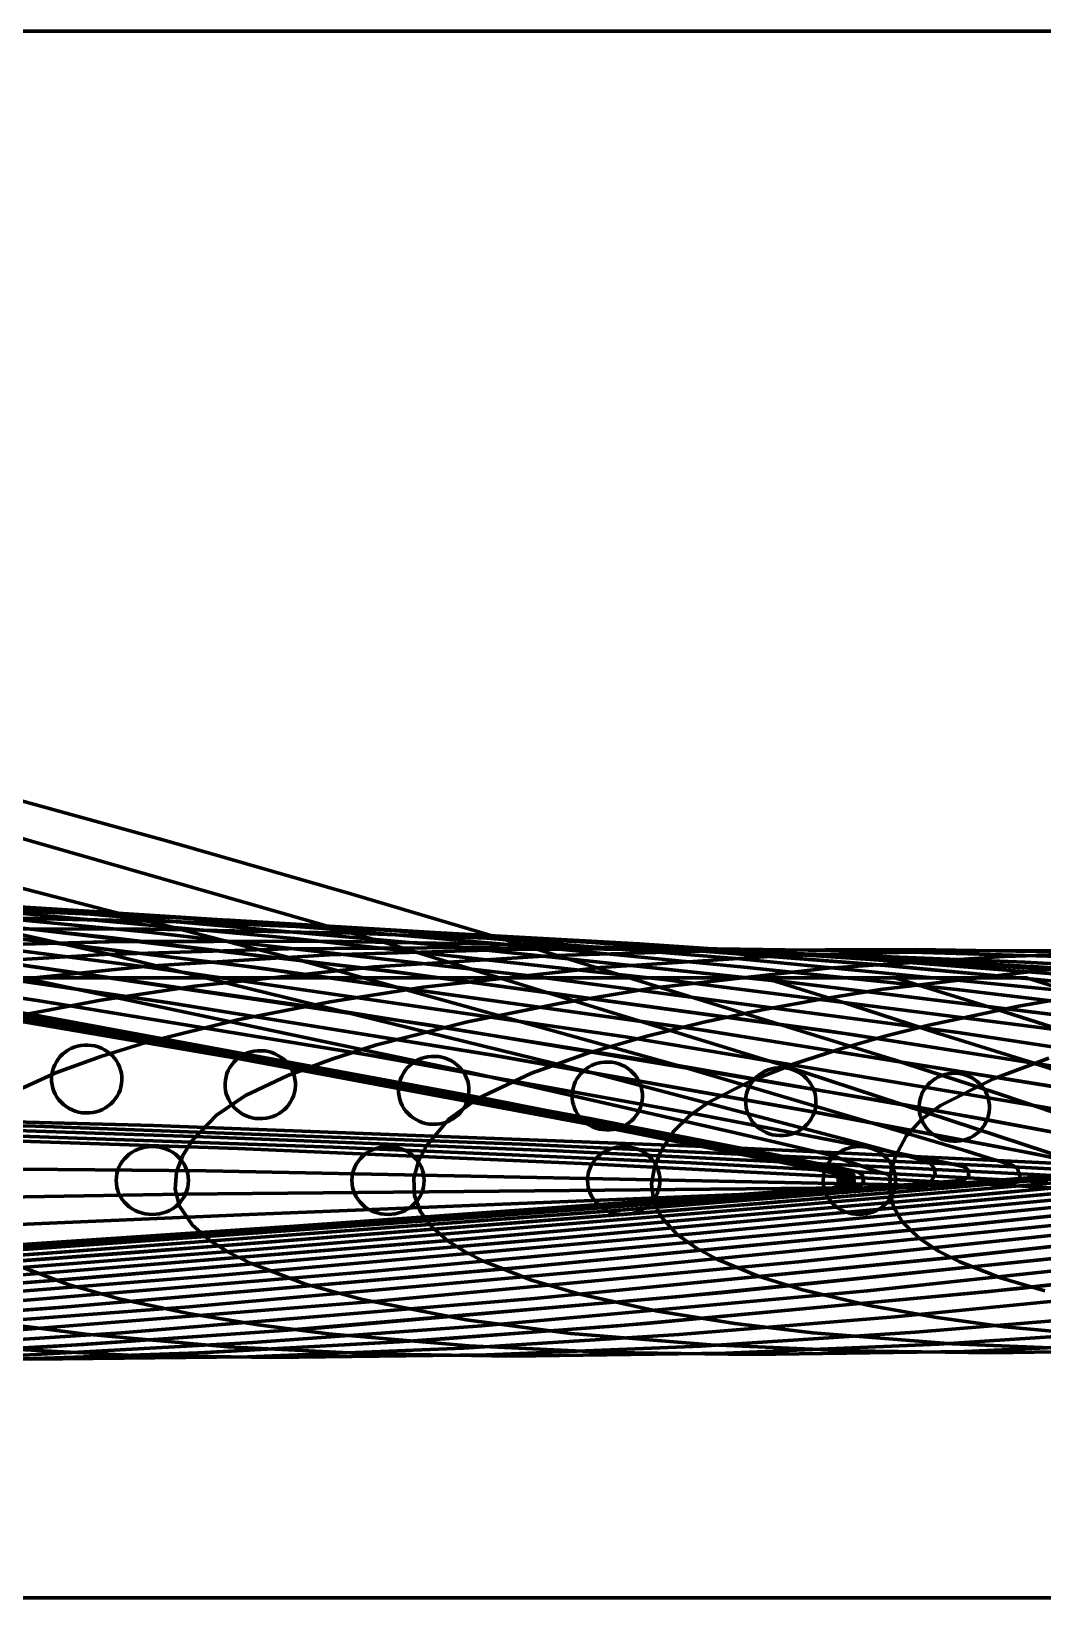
# Model space of a CAD drawing. Header units: millimetres. Extents: x 0 to 1189, y 0 to 841.
# Drawn here: x 570.4 to 629.9, y 416.7 to 508.9 of the extents above; entities that cross this region are included whole.
import ezdxf

# ---------------------------------------------------------------- set-up
doc = ezdxf.new("R2010")
doc.units = ezdxf.units.MM
doc.layers.add('1', color=7, linetype='Continuous', true_color=0xffffff)

msp = doc.modelspace()

# ---------------------------------------------------------------- linework, layer by layer
at = {"layer": '1', "color": 8, "linetype": 'Continuous', "lineweight": 70}
for p, q in [((957.216019, 508.902458), (87.17971, 508.902458)), ((87.17971, 416.74097), (957.216019, 416.74097))]:
    msp.add_line(p, q, dxfattribs=at)
at = {"layer": '1', "color": 163, "linetype": 'Continuous', "lineweight": 70}
for p, q in [((99.799518, 453.214122), (628.93587, 453.214122)), ((628.93587, 453.214122), (99.799518, 453.214122)), ((99.799518, 453.214122), (628.93587, 453.214122)), ((628.93587, 453.214122), (99.799518, 453.214122)), ((621.183576, 453.214122), (349.320945, 453.214122)), ((621.183576, 453.214122), (349.320945, 453.214122)), ((613.508808, 453.214122), (359.774303, 453.214122)), ((613.508808, 453.214122), (359.774303, 453.214122))]:
    msp.add_line(p, q, dxfattribs=at)
for points in [[(510.510753, 445.071872), (546.526774, 444.375899), (582.530985, 443.173959), (602.778455, 442.28411), (623.021223, 441.24826), (628.6885, 440.94415), (631.182232, 440.812899), (632.278961, 440.745471), (632.710048, 440.722583), (633.14475, 440.687958), (633.499505, 440.855178), (633.591692, 441.265542), (633.375854, 441.841684), (632.794215, 442.087825), (632.196364, 442.288493), (631.592076, 442.482396), (614.468207, 448.110369), (591.502991, 455.191431), (568.400451, 461.812872), (545.176184, 467.956459), (521.836584, 473.622078), (500.993655, 478.255843)], [(510.510753, 445.071872), (546.526774, 444.375899), (582.530986, 443.173959), (602.778455, 442.28411), (623.021223, 441.24826), (628.6885, 440.94415), (631.182232, 440.812899), (632.278961, 440.745471), (632.710048, 440.722583), (633.14475, 440.687958), (633.499505, 440.855178), (633.591692, 441.265542), (633.375854, 441.841684), (632.794215, 442.087825), (632.196364, 442.288493), (631.592076, 442.482396), (614.468207, 448.110369), (591.502991, 455.191431), (568.400451, 461.812872), (545.176184, 467.956459), (521.836584, 473.622078), (500.993655, 478.255843)], [(497.642705, 442.06407), (539.157961, 442.222968), (580.670108, 441.862078), (619.583458, 441.080806), (621.407322, 441.037524), (623.231211, 440.993554), (625.055215, 440.943377), (626.869926, 441.186047), (628.230109, 441.195171), (628.398775, 441.197201), (628.526006, 441.290892), (628.554181, 441.548835), (628.402922, 441.987321), (628.181124, 442.152869), (627.914628, 442.250931), (627.486719, 442.378101), (626.723552, 442.606505), (625.363965, 443.025761), (608.827804, 447.926952), (586.678111, 454.105492), (564.423793, 459.883996), (542.065731, 465.253376), (519.616804, 470.212362)], [(497.642705, 442.06407), (539.157961, 442.222968), (580.670108, 441.862078), (619.583458, 441.080806), (621.407322, 441.037524), (623.231211, 440.993554), (625.055215, 440.943377), (626.869926, 441.186047), (628.230109, 441.195171), (628.398775, 441.197201), (628.526006, 441.290892), (628.554181, 441.548835), (628.402922, 441.987321), (628.181124, 442.152869), (627.914628, 442.250931), (627.486719, 442.378101), (626.723552, 442.606505), (625.363965, 443.025761), (608.827803, 447.926952), (586.678111, 454.105492), (564.423793, 459.883996), (542.065731, 465.253376), (519.616804, 470.212362)], [(402.310567, 426.955818), (446.684752, 429.388709), (491.043656, 432.125146), (535.393742, 435.011949), (579.73647, 438.01011), (612.98584, 440.369499), (616.476605, 440.622849), (618.012686, 440.735558), (618.351068, 440.756099), (618.629901, 440.934601), (618.695121, 441.463817), (618.47909, 441.781596), (618.097755, 441.877585), (617.712088, 441.956635), (616.803481, 442.144983), (614.048509, 442.707486), (599.341282, 445.637094), (573.13088, 450.507556), (546.849281, 454.970526), (520.502043, 459.028962), (494.098425, 462.68592), (467.638013, 465.925807), (441.129688, 468.721391)], [(402.310567, 426.955818), (446.684752, 429.388709), (491.043656, 432.125146), (535.393742, 435.011949), (579.73647, 438.01011), (612.98584, 440.369499), (616.476605, 440.622849), (618.012686, 440.735558), (618.351068, 440.756099), (618.629901, 440.934601), (618.695121, 441.463817), (618.47909, 441.781596), (618.097755, 441.877585), (617.712088, 441.956635), (616.803481, 442.144983), (614.048509, 442.707486), (599.341282, 445.637094), (573.13088, 450.507556), (546.849281, 454.970526), (520.502043, 459.028962), (494.098425, 462.68592), (467.638013, 465.925807), (441.129688, 468.721391)], [(412.338151, 427.581913), (455.581588, 429.981561), (498.808925, 432.663855), (542.027963, 435.487112), (585.239622, 438.421663), (603.385182, 439.702722), (610.51313, 440.214973), (617.640205, 440.738042), (618.064503, 440.759572), (618.38569, 440.82751), (618.548014, 441.069695), (618.574823, 441.357664), (618.379957, 441.744905), (617.955282, 441.863589), (617.521619, 441.951486), (609.716744, 443.541999), (595.821002, 446.266803), (571.062392, 450.809666), (546.236766, 454.97583), (521.353674, 458.768931), (501.408943, 461.537169), (481.429476, 464.060888), (461.421402, 466.329096), (441.385748, 468.324465)], [(437.462459, 429.339821), (474.271248, 431.350784), (511.065256, 433.61786), (547.851871, 436.010627), (584.632492, 438.494831), (612.211751, 440.448217), (614.797148, 440.634224), (617.381941, 440.826223), (617.653337, 440.834971), (617.906236, 440.925354), (618.033568, 441.322145), (617.86617, 441.663545), (617.506793, 441.783442), (615.202309, 442.254794), (602.897866, 444.714916), (580.969829, 448.803642), (558.981047, 452.550759), (536.937952, 455.955551), (514.846711, 459.022723), (492.706839, 461.739437), (470.526813, 464.082355), (448.315508, 466.011631), (448.315508, 466.011631), (431.70919, 467.152466)], [(437.462459, 429.339821), (474.271248, 431.350784), (511.065256, 433.61786), (547.851871, 436.010627), (584.632492, 438.494831), (612.211751, 440.448217), (614.797148, 440.634224), (617.381941, 440.826223), (617.653337, 440.834971), (617.906236, 440.925355), (618.033568, 441.322145), (617.86617, 441.663545), (617.506793, 441.783442), (615.202309, 442.254794), (602.897866, 444.714916), (580.969829, 448.803642), (558.981047, 452.550759), (536.937952, 455.955551), (514.846711, 459.022723), (492.706839, 461.739437), (470.526813, 464.082355), (448.315508, 466.011631), (448.315508, 466.011631), (431.70919, 467.152466)], [(432.062935, 428.94416), (470.599967, 431.067762), (509.121751, 433.450523), (547.635992, 435.961791), (586.143911, 438.57064), (615.018132, 440.623479), (617.423015, 440.798075), (617.70805, 440.816754), (617.981194, 440.869966), (618.128403, 441.034094), (618.172874, 441.248625), (618.139765, 441.466664), (618.026149, 441.658935), (617.709878, 441.785395), (615.055764, 442.328276), (612.401261, 442.868161), (599.803319, 445.360653), (577.354699, 449.508369), (554.846114, 453.31104), (532.280435, 456.770524), (509.667358, 459.889756), (487.006482, 462.655099), (464.30532, 465.043201), (441.557668, 467.015284)], [(479.795291, 438.301225), (529.523193, 439.637252), (579.260972, 440.485681), (616.570407, 440.832417), (620.487016, 440.863546), (621.102559, 440.867622), (621.718554, 440.868644), (622.335421, 440.863879), (622.945974, 440.901297), (623.37588, 441.304549), (623.561436, 441.642375), (623.504808, 442.005131), (623.26403, 442.307718), (622.723673, 442.507517), (622.162734, 442.655149), (619.181463, 443.467099), (603.240528, 447.658914), (574.783657, 454.634117), (546.187353, 461.002691), (517.458891, 466.761719)], [(479.795393, 438.301229), (529.523303, 439.637254), (579.261092, 440.485682), (616.570532, 440.832418), (620.487143, 440.863547), (621.102685, 440.867623), (621.71868, 440.868644), (622.335549, 440.863877), (622.946095, 440.901328), (623.375934, 441.30466), (623.561504, 441.642482), (623.504752, 442.005244), (623.263929, 442.307791), (622.723551, 442.507548), (622.162614, 442.655181), (619.181344, 443.467131), (603.240418, 447.658942), (574.783562, 454.634139), (546.187271, 461.002709), (517.458826, 466.761731)], [(632.965494, 444.485155), (627.070261, 446.460724), (621.159807, 448.392206), (610.511248, 451.673867), (599.867555, 454.97465), (589.188933, 458.162694), (578.47473, 461.227804), (567.732409, 464.190007)], [(632.965494, 444.485155), (627.070261, 446.460724), (621.159807, 448.392206), (610.511248, 451.673867), (599.867555, 454.97465), (589.188933, 458.162694), (578.47473, 461.227804), (567.732409, 464.190007)], [(519.076882, 436.501553), (583.194893, 439.27927), (619.264922, 440.756816), (619.896302, 440.778206), (620.526287, 440.80706), (620.775317, 440.920917), (620.907121, 441.165386), (620.928416, 441.382861), (620.864743, 441.589851), (620.679464, 441.679747), (620.473825, 441.728856), (620.15823, 441.825538), (617.354528, 442.799078), (614.503278, 443.473174), (611.649541, 444.136864), (596.410379, 447.592405), (569.236624, 453.348778), (541.962954, 458.616488), (514.60396, 463.397104)], [(519.07688, 436.501553), (583.19489, 439.27927), (619.264919, 440.756816), (619.8963, 440.778206), (620.526284, 440.80706), (620.775315, 440.920915), (620.90712, 441.165383), (620.928416, 441.382858), (620.864745, 441.589849), (620.679467, 441.679747), (620.473828, 441.728855), (620.158233, 441.825537), (617.354531, 442.799077), (614.503281, 443.473173), (611.649544, 444.136864), (596.410381, 447.592404), (569.236626, 453.348777), (541.962956, 458.616487), (514.603962, 463.397103)], [(495.927806, 432.479721), (538.979231, 435.28429), (582.023493, 438.197939), (592.782878, 438.94998), (603.54158, 439.713623), (614.299983, 440.486443), (615.643032, 440.592119), (616.986344, 440.694925), (618.118223, 440.768037), (618.361919, 440.812731), (618.539232, 441.038614), (618.520486, 441.574219), (618.238659, 441.805368), (617.888439, 441.876288), (617.541628, 441.94728), (616.72103, 442.116835), (615.257569, 442.419751), (612.640654, 442.948769), (598.534648, 445.745884), (573.395699, 450.398221), (548.188153, 454.662368), (522.918173, 458.541531), (497.592603, 462.038788)], [(500.961753, 432.844032), (542.672458, 435.563727), (584.376054, 438.389805), (600.012304, 439.489014), (615.647176, 440.613604), (617.10359, 440.729402), (617.74838, 440.765577), (618.240523, 440.841795), (618.419425, 441.08132), (618.434372, 441.375267), (618.363009, 441.613407), (618.180087, 441.752821), (617.771324, 441.864744), (617.350169, 441.943238), (614.500041, 442.531185), (611.646981, 443.110098), (598.108332, 445.782416), (573.983388, 450.231549), (549.793361, 454.311107), (525.547786, 458.022856), (501.248124, 461.370539)], [(500.961753, 432.844032), (542.672458, 435.563727), (584.376054, 438.389805), (600.012304, 439.489014), (615.647176, 440.613604), (617.10359, 440.729402), (617.74838, 440.765577), (618.240523, 440.841795), (618.419425, 441.08132), (618.434372, 441.375267), (618.363009, 441.613407), (618.180087, 441.752821), (617.771324, 441.864744), (617.350169, 441.943238), (614.500041, 442.531185), (611.646981, 443.110098), (598.108332, 445.782416), (573.983388, 450.231549), (549.793361, 454.311107), (525.547786, 458.022856), (501.248124, 461.370539)], [(506.518779, 432.538716), (539.089506, 434.714153), (571.651016, 437.034467), (604.204994, 439.473186), (628.613377, 441.40785), (630.646806, 441.574731), (631.073728, 441.607152), (631.497688, 441.648543), (631.74267, 441.908004), (631.706307, 442.196221), (631.558279, 442.356092), (631.351064, 442.442133), (631.008047, 442.531293), (630.388005, 442.657426), (629.278685, 442.873587), (627.297446, 443.259309), (616.614196, 445.285628), (597.579518, 448.654952), (578.498834, 451.742581), (559.374347, 454.55004), (540.211245, 457.081092), (521.012211, 459.323946), (501.780157, 461.259247)], [(506.455092, 432.534914), (539.014538, 434.708695), (571.562127, 437.027907), (604.09846, 439.46528), (628.49122, 441.397106), (630.523182, 441.559782), (631.37901, 441.623802), (631.708666, 441.809483), (631.720121, 442.156194), (631.42893, 442.418931), (631.056123, 442.516752), (630.435598, 442.647984), (629.326109, 442.866626), (627.344884, 443.24882), (616.660464, 445.276922), (597.622598, 448.647649), (578.536063, 451.736859), (559.405535, 454.545688), (540.235677, 457.078035), (521.029299, 459.322064), (501.788794, 461.258441)], [(504.507854, 431.140531), (534.608183, 433.0873), (564.685489, 435.324269), (594.74476, 437.746302), (624.785966, 440.327908), (647.302292, 442.392388), (649.17791, 442.566985), (649.96724, 442.638286), (650.278072, 442.792169), (650.330196, 443.067211), (650.145014, 443.322984), (649.831767, 443.460212), (649.25737, 443.575309), (648.229292, 443.763647), (646.394413, 444.093828), (636.499127, 445.8436), (610.041644, 450.112287), (583.497657, 453.833348), (559.841132, 456.687733), (536.132186, 459.089453), (512.375463, 460.981107)], [(505.099508, 431.174801), (535.282172, 433.13478), (565.442724, 435.383499), (595.589355, 437.816769), (625.723831, 440.41118), (648.313064, 442.490488), (649.366972, 442.589993), (649.833642, 442.629734), (650.18325, 442.704308), (650.320191, 442.876816), (650.324039, 443.094335), (650.103126, 443.351693), (649.513564, 443.531531), (647.444333, 443.902266), (645.373483, 444.281084), (635.548846, 446.00646), (609.285244, 450.226121), (582.941484, 453.905512), (565.340866, 456.063791), (547.70975, 457.976311), (530.054387, 459.625438), (512.370516, 460.981428)], [(513.262972, 432.550264), (544.759261, 434.711889), (576.244905, 437.0361), (607.720802, 439.489886), (631.319073, 441.438984), (634.268335, 441.686266), (637.21712, 441.943849), (637.492559, 441.958182), (637.764683, 442.012718), (637.915305, 442.172427), (637.940222, 442.390844), (637.808736, 442.635611), (637.55757, 442.763494), (637.122132, 442.874711), (631.789109, 443.893708), (626.450609, 444.889088), (607.431455, 448.226723), (588.367778, 451.283423), (569.259434, 454.058265), (553.944645, 456.079112), (538.607457, 457.917789), (523.247696, 459.565891), (507.868779, 461.009537)], [(514.717805, 431.313952), (543.992547, 433.271428), (573.242472, 435.529461), (602.472304, 437.985767), (631.681801, 440.61545), (653.572649, 442.724149), (655.396152, 442.90272), (656.163317, 442.976447), (656.467874, 443.119731), (656.533554, 443.370883), (656.383709, 443.624335), (656.090316, 443.774698), (655.531294, 443.884417), (654.530354, 444.062653), (652.744256, 444.375498), (643.112014, 446.032493), (617.360476, 450.073786), (591.528365, 453.595901), (568.509011, 456.297358), (545.440938, 458.569582), (522.328372, 460.356953), (522.328372, 460.356953), (509.205734, 461.122496)], [(513.323784, 431.231141), (542.475134, 433.161001), (571.607899, 435.397426), (600.725793, 437.834539), (629.82893, 440.443417), (651.643745, 442.53586), (655.732391, 442.944205), (656.160567, 442.978015), (656.464556, 443.114502), (656.517381, 443.439699), (656.351169, 443.655613), (655.865286, 443.821051), (655.353948, 443.918904), (654.548623, 444.062146), (644.779903, 445.754497), (618.667099, 449.881121), (592.478753, 453.475345), (574.981509, 455.580161), (557.455242, 457.442664), (539.90328, 459.045216), (522.333599, 460.356602), (522.333599, 460.356602), (509.292512, 461.11807)], [(668.079141, 444.502633), (667.132476, 444.660667), (665.443942, 444.938837), (656.337789, 446.410278), (631.998139, 449.996783), (607.58978, 453.121008), (585.84477, 455.516608), (564.058442, 457.529842), (542.23419, 459.108645), (542.23419, 459.108645), (526.745754, 459.920412), (511.243611, 460.427111), (495.732477, 460.519377), (480.227288, 460.091641), (472.115692, 459.624539), (464.017741, 458.963902), (455.940763, 458.082673), (447.89769, 456.939645), (439.907107, 455.479491)], [(668.079141, 444.502633), (667.132476, 444.660667), (665.443942, 444.938837), (656.337789, 446.410278), (631.998139, 449.996783), (607.58978, 453.121008), (585.84477, 455.516608), (564.058442, 457.529842), (542.23419, 459.108645), (542.23419, 459.108645), (526.745754, 459.920412), (511.243611, 460.427111), (495.732477, 460.519377), (480.227288, 460.091641), (472.115692, 459.624539), (464.017741, 458.963902), (455.940763, 458.082673), (447.89769, 456.939645), (439.907107, 455.479491)], [(487.686364, 432.166658), (521.900572, 434.298311), (556.107038, 436.548977), (590.30679, 438.890195), (615.950506, 440.733584), (618.086697, 440.888312), (618.535085, 440.932356), (618.986856, 440.94748), (619.180258, 441.000476), (619.329063, 441.154359), (619.313405, 441.54885), (619.089152, 441.776824), (618.814319, 441.834746), (618.539026, 441.887779), (617.887751, 442.029768), (616.723987, 442.268612), (614.645198, 442.685481), (603.434689, 444.899137), (583.457051, 448.579232), (563.425031, 451.952843), (543.344121, 455.020581), (523.219233, 457.786615), (503.053537, 460.238337)], [(488.562327, 432.21898), (522.781496, 434.355319), (556.99384, 436.608302), (591.200064, 438.952807), (604.025073, 439.865643), (616.848956, 440.798005), (618.044477, 440.893735), (618.986847, 440.949833), (619.220043, 441.025337), (619.354346, 441.231297), (619.282066, 441.609381), (619.001348, 441.801948), (618.65363, 441.865832), (613.953067, 442.827207), (602.791765, 445.022533), (582.903157, 448.676874), (562.96215, 452.027089), (542.975065, 455.074099), (522.942889, 457.822396), (502.868816, 460.259274)], [(491.864017, 430.832075), (522.52559, 432.720519), (553.170706, 434.898496), (583.803946, 437.251945), (614.425934, 439.748053), (637.382737, 441.735732), (643.120403, 442.249143), (643.570273, 442.294354), (643.923164, 442.332667), (644.138312, 442.609435), (644.068927, 442.886695), (643.87725, 443.037761), (643.642984, 443.124293), (642.014312, 443.445456), (640.379843, 443.750177), (637.811287, 444.228581), (633.223008, 445.062004), (605.346411, 449.742459), (577.376936, 453.814911), (562.427034, 455.742856), (547.454177, 457.496852), (532.462456, 459.06831), (517.452503, 460.444065)], [(491.864017, 430.832075), (522.52559, 432.720519), (553.170706, 434.898496), (583.803946, 437.251945), (614.425934, 439.748053), (637.382737, 441.735732), (643.120403, 442.249143), (643.570273, 442.294354), (643.923164, 442.332667), (644.138312, 442.609435), (644.068927, 442.886695), (643.87725, 443.037761), (643.642984, 443.124293), (642.014312, 443.445456), (640.379843, 443.750177), (637.811287, 444.228581), (633.223008, 445.062004), (605.346411, 449.742459), (577.376936, 453.814911), (562.427034, 455.742856), (547.454177, 457.496852), (532.462456, 459.06831), (517.452503, 460.444065)], [(505.326659, 433.165427), (545.448893, 435.78269), (585.565111, 438.502063), (600.606705, 439.558203), (615.64574, 440.645861), (617.049407, 440.747149), (617.668459, 440.782907), (617.910221, 440.807211), (618.138896, 440.86871), (618.298421, 441.157073), (618.293963, 441.403777), (618.206665, 441.625225), (618.020971, 441.749875), (617.62305, 441.84965), (617.216707, 441.923852), (614.471409, 442.494277), (611.720883, 443.048912), (598.674716, 445.625799), (575.425698, 449.912989), (552.115776, 453.843956), (528.751862, 457.420357), (505.334717, 460.646164)], [(505.326659, 433.165427), (545.448893, 435.78269), (585.565111, 438.502063), (600.606705, 439.558203), (615.64574, 440.645861), (617.049407, 440.747149), (617.668459, 440.782907), (617.910221, 440.807211), (618.138896, 440.86871), (618.298421, 441.157073), (618.293963, 441.403777), (618.206665, 441.625225), (618.020971, 441.749875), (617.62305, 441.84965), (617.216707, 441.923852), (614.471409, 442.494277), (611.720883, 443.048912), (598.674716, 445.625799), (575.425699, 449.912989), (552.115776, 453.843956), (528.751862, 457.420357), (505.334717, 460.646164)], [(517.461707, 432.826003), (549.339663, 435.041377), (581.20711, 437.414108), (613.064284, 439.920879), (636.947171, 441.916533), (637.415657, 441.95579), (637.774874, 442.016104), (637.9461, 442.324464), (637.852195, 442.591942), (637.652241, 442.727991), (637.416362, 442.804535), (635.49646, 443.188686), (633.57141, 443.555369), (631.646358, 443.920744), (621.371495, 445.807741), (593.898674, 450.426562), (566.337725, 454.457706), (547.918068, 456.824102), (529.465129, 458.92263), (510.982135, 460.734866)], [(670.914311, 445.36453), (662.129471, 446.723405), (638.661658, 450.045416), (615.137208, 452.938896), (594.187798, 455.158073), (573.2038, 457.023059), (552.181946, 458.484794), (552.181946, 458.484794), (537.138495, 459.239839), (522.079445, 459.704715), (507.016735, 459.778611), (491.957033, 459.360676), (484.081908, 458.911263), (476.219695, 458.277578), (468.37258, 457.432543), (460.561367, 456.336457), (452.806419, 454.935984), (445.124076, 453.141946)], [(671.647788, 446.481575), (648.269878, 449.710492), (624.83758, 452.515408), (612.321197, 453.842816), (599.792913, 455.049806), (587.252511, 456.129772), (574.701697, 457.07175), (562.142854, 457.860178), (562.142854, 457.860178), (547.697936, 458.552597), (533.249568, 458.976244), (518.793139, 459.042927), (504.337998, 458.659181), (496.78311, 458.246866), (489.243088, 457.666039), (481.720093, 456.89186), (474.217426, 455.886936), (466.742881, 454.598515), (459.35349, 452.956137), (455.213228, 451.814672), (451.13009, 450.468839), (447.13207, 448.822007), (445.199054, 447.843257)], [(671.647788, 446.481575), (648.269878, 449.710492), (624.83758, 452.515408), (612.321197, 453.842816), (599.792913, 455.049806), (587.252511, 456.129772), (574.701697, 457.07175), (562.142854, 457.860178), (562.142854, 457.860178), (547.697936, 458.552597), (533.249568, 458.976244), (518.793139, 459.042927), (504.337998, 458.659181), (496.78311, 458.246866), (489.243088, 457.666039), (481.720093, 456.89186), (474.217426, 455.886936), (466.742881, 454.598515), (459.35349, 452.956137), (455.213228, 451.814672), (451.13009, 450.468839), (447.13207, 448.822007), (445.199054, 447.843257)], [(672.122196, 445.169596), (663.247847, 446.553767), (639.539301, 449.929082), (615.779154, 452.865574), (594.620572, 455.11572), (573.423504, 457.005484), (552.188979, 458.484387), (552.188979, 458.484387), (537.175468, 459.238314), (522.156091, 459.703249), (507.126703, 459.779731), (492.103021, 459.367414), (484.252687, 458.922867), (476.418369, 458.29607), (468.602393, 457.460648), (460.808402, 456.375616), (453.044499, 454.984421), (445.359258, 453.204509)], [(487.640908, 431.864941), (533.697176, 434.865242), (579.745926, 437.982281), (591.256184, 438.786732), (602.765738, 439.603283), (614.275421, 440.429537), (615.711755, 440.544527), (617.148642, 440.657071), (617.756938, 440.682669), (618.359204, 440.735247), (618.620001, 440.776865), (618.807082, 441.027059), (618.78845, 441.609669), (618.547191, 441.824739), (618.232789, 441.892731), (617.743283, 441.995554), (616.865118, 442.174229), (615.299757, 442.498553), (612.499881, 443.065073), (597.409462, 446.057066), (570.515855, 451.034129), (543.548956, 455.595666), (516.515124, 459.745811)], [(487.640908, 431.864941), (533.697176, 434.865242), (579.745926, 437.982281), (591.256184, 438.786732), (602.765738, 439.603283), (614.275421, 440.429537), (615.711755, 440.544527), (617.148642, 440.657071), (617.756938, 440.682669), (618.359204, 440.735247), (618.620001, 440.776865), (618.807082, 441.027059), (618.78845, 441.609669), (618.547191, 441.824739), (618.232789, 441.892731), (617.743283, 441.995554), (616.865118, 442.174229), (615.299757, 442.498553), (612.499881, 443.065073), (597.409462, 446.057066), (570.515855, 451.034129), (543.548956, 455.595666), (516.515124, 459.745811)], [(497.070728, 432.350786), (530.457555, 434.503503), (563.834582, 436.788442), (597.202625, 439.177738), (622.220863, 441.065345), (624.304939, 441.224047), (625.182933, 441.285641), (625.518865, 441.481921), (625.516763, 441.852522), (625.316632, 442.073252), (625.061773, 442.142802), (624.797574, 442.202266), (624.161675, 442.338876), (623.025048, 442.567619), (620.995041, 442.96715), (610.047577, 445.08803), (590.539825, 448.61344), (570.980547, 451.844851), (551.374828, 454.783135), (531.727455, 457.432325), (512.041418, 459.780201)], [(497.781615, 432.394731), (531.103078, 434.546628), (564.416512, 436.829103), (597.723484, 439.216555), (622.697949, 441.100024), (624.778328, 441.269093), (625.266059, 441.301216), (625.540443, 441.53924), (625.507918, 441.875455), (625.259644, 442.095336), (624.857596, 442.191529), (624.453894, 442.276234), (623.821448, 442.408356), (622.687312, 442.634469), (620.659517, 443.033642), (609.735052, 445.147233), (590.268067, 448.660594), (570.751024, 451.881209), (551.190469, 454.809459), (531.587697, 457.450056), (511.946672, 459.790715)], [(508.358153, 433.401892), (546.902313, 435.912861), (585.439844, 438.521426), (599.889222, 439.535743), (614.336825, 440.571802), (616.742896, 440.751706), (617.756752, 440.817221), (617.974797, 440.86653), (618.137457, 441.055946), (618.118541, 441.521043), (617.86359, 441.751488), (617.550089, 441.814095), (617.239146, 441.874868), (616.504899, 442.030743), (615.194286, 442.301547), (612.851813, 442.774313), (600.222427, 445.279111), (577.715465, 449.444359), (555.146949, 453.26242), (532.522746, 456.735111), (509.848708, 459.866095)], [(514.984668, 433.911244), (550.285036, 436.205967), (585.580229, 438.588767), (612.046593, 440.460731), (614.527548, 440.640557), (617.008095, 440.824745), (617.527599, 440.856448), (617.724621, 440.9046), (617.864854, 441.057755), (617.861297, 441.458916), (617.650573, 441.698581), (617.307527, 441.776903), (616.960291, 441.847107), (616.41672, 441.96238), (615.44196, 442.161499), (603.617727, 444.528628), (582.545139, 448.461454), (561.413953, 452.065639), (540.230031, 455.340058), (519.000352, 458.289521)], [(514.984668, 433.911244), (550.285036, 436.205967), (585.580229, 438.588767), (612.046593, 440.460731), (614.527548, 440.640557), (617.008095, 440.824745), (617.527599, 440.856448), (617.724621, 440.9046), (617.864854, 441.057755), (617.861297, 441.458916), (617.650573, 441.698581), (617.307527, 441.776903), (616.960291, 441.847107), (616.41672, 441.96238), (615.44196, 442.161499), (603.617727, 444.528628), (582.545139, 448.461454), (561.413953, 452.065639), (540.230031, 455.340058), (519.000352, 458.289521)], [(676.771033, 446.89315), (654.416019, 449.825108), (632.013566, 452.373881), (612.06761, 454.325787), (592.092836, 455.962312), (572.096645, 457.235993), (572.096645, 457.235993), (557.975009, 457.876491), (543.851636, 458.257976), (529.721714, 458.298471), (515.589387, 457.906763)], [(676.771033, 446.89315), (654.416019, 449.825108), (632.013566, 452.373881), (612.06761, 454.325787), (592.092836, 455.962312), (572.096645, 457.235993), (572.096645, 457.235993), (557.975009, 457.876491), (543.851636, 458.257976), (529.721714, 458.298471), (515.589387, 457.906763)], [(552.904119, 433.419937), (581.323885, 435.694631), (609.72706, 438.182262), (638.113364, 440.857523), (659.389069, 443.009585), (661.161568, 443.194976), (662.153485, 443.298636), (662.372722, 443.321821), (662.581214, 443.379638), (662.736565, 443.674282), (662.624831, 443.928841), (662.38704, 444.06968), (661.962836, 444.175527), (661.185007, 444.299266), (659.422952, 444.597952), (650.025768, 446.171402), (624.909547, 450.002457), (599.722107, 453.338547), (577.283177, 455.895822), (554.80064, 458.04533)], [(552.904119, 433.419937), (581.323885, 435.694631), (609.72706, 438.182262), (638.113364, 440.857523), (659.389069, 443.009585), (661.161568, 443.194976), (662.153485, 443.298636), (662.372722, 443.321821), (662.581214, 443.379638), (662.736565, 443.674282), (662.624831, 443.928841), (662.38704, 444.06968), (661.962836, 444.175527), (661.185007, 444.299266), (659.422952, 444.597952), (650.025768, 446.171402), (624.909547, 450.002457), (599.722107, 453.338547), (577.283177, 455.895822), (554.80064, 458.04533)], [(683.051134, 447.131988), (661.470397, 449.819591), (639.853543, 452.156975), (620.611575, 453.946897), (601.342432, 455.446924), (582.048249, 456.611899), (582.048249, 456.611899), (568.433045, 457.1935), (554.816181, 457.533556), (541.194051, 457.559852), (527.570649, 457.187106), (520.447936, 456.802539), (513.338544, 456.265253)], [(683.00125, 447.13771), (661.434382, 449.824128), (639.826259, 452.159896), (620.590244, 453.948795), (601.329008, 455.447885), (582.048139, 456.611915), (582.048139, 456.611915), (568.433749, 457.193477), (554.813077, 457.533594), (541.197091, 457.559875), (527.593686, 457.188121), (520.474036, 456.804205), (513.359119, 456.267071)], [(669.772652, 449.673934), (648.600095, 451.852354), (634.468524, 453.126415), (620.323229, 454.25111), (606.166279, 455.213009), (592.004268, 455.987611), (592.004268, 455.987611), (578.9025, 456.510405), (565.801055, 456.809212), (552.703266, 456.821802), (539.616808, 456.469922), (531.397987, 456.02355), (523.185754, 455.366814), (514.996203, 454.4557)], [(667.535135, 449.919621), (646.970847, 452.006553), (633.244692, 453.229836), (619.507444, 454.311146), (605.759686, 455.238011), (591.993694, 455.988116), (591.993694, 455.988116), (578.705896, 456.516635), (565.409514, 456.814084), (552.10875, 456.814351), (538.808231, 456.434316), (531.854543, 456.053512), (524.913774, 455.524517), (517.988028, 454.822459)], [(685.079512, 449.549018), (665.151001, 451.347268), (651.852905, 452.397459), (638.545156, 453.322914), (625.229403, 454.111317), (611.904982, 454.739549), (611.904982, 454.739549), (599.748749, 455.147604), (587.588055, 455.36351), (575.43102, 455.342553), (563.283526, 455.016661), (555.653929, 454.620514), (548.029947, 454.043237), (540.424939, 453.243738), (532.862098, 452.155892), (525.357444, 450.677004), (521.84678, 449.786716), (518.386808, 448.727343)], [(675.452304, 449.812747), (655.437921, 451.7261), (637.626963, 453.191472), (619.797941, 454.417599), (601.948429, 455.363869), (601.948429, 455.363869), (589.196788, 455.832705), (576.439817, 456.08901), (563.679104, 456.077131), (550.918653, 455.720495), (542.913458, 455.281923), (534.925734, 454.641625), (526.959455, 453.753674), (519.022013, 452.541969)], [(675.452304, 449.812747), (655.437921, 451.7261), (637.626963, 453.191472), (619.797941, 454.417599), (601.948429, 455.363869), (601.948429, 455.363869), (589.196788, 455.832705), (576.439817, 456.08901), (563.679104, 456.077131), (550.918653, 455.720495), (542.913458, 455.281923), (534.925734, 454.641625), (526.959455, 453.753674), (519.022013, 452.541969)], [(683.591616, 449.692539), (664.067684, 451.437145), (646.695167, 452.771602), (629.307335, 453.88574), (611.906497, 454.739495), (611.906497, 454.739495), (599.593649, 455.151656), (587.280278, 455.366137), (574.964402, 455.33617), (562.649691, 454.989827), (554.923728, 454.573689), (547.214106, 453.969144), (539.524718, 453.131203), (531.862161, 451.985348), (524.266843, 450.416944), (519.804197, 449.188534)], [(553.087845, 452.856598), (563.869566, 453.937644), (574.686002, 454.589671), (585.516685, 454.918719), (596.352455, 454.993411), (607.188249, 454.863214), (618.02093, 454.565877), (628.848799, 454.130997), (648.685694, 453.05066), (668.505131, 451.683584), (688.307559, 450.082715)], [(553.087845, 452.856598), (563.869566, 453.937644), (574.686002, 454.589671), (585.516685, 454.918719), (596.352455, 454.993411), (607.188249, 454.863214), (618.02093, 454.565877), (628.848799, 454.130997), (648.685694, 453.05066), (668.505131, 451.683584), (688.307559, 450.082715)], [(566.538908, 452.790882), (577.212869, 453.89844), (587.923723, 454.559488), (598.649305, 454.880781), (609.380173, 454.937276), (620.111029, 454.783531), (630.838411, 454.460326), (641.560474, 453.999612), (661.202834, 452.883227), (680.829769, 451.518513), (700.445378, 449.988747)], [(566.538908, 452.790882), (577.212869, 453.89844), (587.923723, 454.559488), (598.649305, 454.880781), (609.380173, 454.937276), (620.111029, 454.783531), (630.838411, 454.460326), (641.560474, 453.999612), (661.202834, 452.883227), (680.829769, 451.518513), (700.445378, 449.988747)], [(579.98997, 452.725165), (590.555667, 453.858916), (601.16105, 454.528033), (611.783357, 454.840358), (622.409594, 454.877502), (633.033787, 454.700039), (643.65424, 454.352696), (654.270804, 453.86954), (673.721545, 452.721738), (693.154398, 451.35615), (712.583197, 449.894779)], [(579.98997, 452.725165), (590.555667, 453.858916), (601.16105, 454.528033), (611.783357, 454.840358), (622.409594, 454.877502), (633.033787, 454.700039), (643.65424, 454.352696), (654.270804, 453.86954), (673.721545, 452.721738), (693.154398, 451.35615), (712.583197, 449.894779)], [(593.441033, 452.659449), (603.898535, 453.820509), (614.397535, 454.501539), (624.915194, 454.808049), (635.437524, 454.82483), (645.957312, 454.618815), (656.472055, 454.241948), (666.98188, 453.734048), (686.238636, 452.559636), (705.479965, 451.195066), (724.721016, 449.800811)], [(593.441033, 452.659449), (603.898535, 453.820509), (614.397535, 454.501539), (624.915194, 454.808049), (635.437524, 454.82483), (645.957312, 454.618815), (656.472055, 454.241948), (666.98188, 453.734048), (686.238636, 452.559636), (705.479965, 451.195066), (724.721016, 449.800811)], [(606.892096, 452.593732), (617.24126, 453.782308), (627.633721, 454.476183), (638.046523, 454.778168), (648.464895, 454.775296), (658.880594, 454.539993), (669.290247, 454.131261), (679.693689, 453.595848), (698.755113, 452.396759), (717.805933, 451.036722), (736.858835, 449.706843)], [(606.892096, 452.593732), (617.24126, 453.782308), (627.633721, 454.476183), (638.046523, 454.778168), (648.464895, 454.775296), (658.880594, 454.539993), (669.290247, 454.131261), (679.693689, 453.595848), (698.755113, 452.396759), (717.805933, 451.036722), (736.858835, 449.706843)], [(620.343159, 452.528016), (630.583254, 453.743432), (640.871861, 454.447435), (651.180203, 454.741121), (661.492833, 454.717642), (671.802743, 454.457255), (682.10711, 454.023713), (692.405306, 453.465307), (711.272351, 452.232292), (730.131108, 450.871975), (748.996655, 449.612875)], [(620.343159, 452.528016), (630.583254, 453.743432), (640.871861, 454.447435), (651.180203, 454.741121), (661.492833, 454.717642), (671.802743, 454.457255), (682.10711, 454.023713), (692.405306, 453.465307), (711.272351, 452.232292), (730.131108, 450.871975), (748.996655, 449.612875)], [(568.986226, 450.848825), (574.470195, 451.888524), (579.98997, 452.725165)], [(568.986226, 450.848825), (574.470195, 451.888524), (579.98997, 452.725165)], [(569.344116, 446.487539), (571.868214, 447.642706), (574.475368, 448.589249), (577.127156, 449.399745), (582.514335, 450.735206), (587.958732, 451.798809), (593.441033, 452.659449)], [(569.344116, 446.487539), (571.868214, 447.642706), (574.475368, 448.589249), (577.127156, 449.399745), (582.514335, 450.735206), (587.958732, 451.798809), (593.441033, 452.659449)], [(639.31718, 431.340847), (626.906612, 431.144516), (618.632931, 431.256428), (610.36621, 431.614373), (602.119638, 432.294239), (595.967044, 433.097697), (589.874433, 434.276668), (586.522643, 435.19222), (583.272072, 436.414655), (582.050349, 437.026531), (580.896207, 437.756052), (579.871135, 438.65656), (579.111025, 439.782905), (578.852688, 440.777818), (578.931523, 441.802414), (579.297373, 442.766381), (579.847527, 443.642834), (581.275011, 445.137991), (582.982969, 446.294269), (585.478778, 447.472967), (588.06283, 448.43565), (590.69163, 449.262083), (596.040518, 450.621412), (601.446151, 451.708433), (606.892096, 452.593732)], [(639.31718, 431.340847), (626.906612, 431.144516), (618.632931, 431.256428), (610.36621, 431.614373), (602.119638, 432.294239), (595.967044, 433.097697), (589.874433, 434.276668), (586.522643, 435.19222), (583.272072, 436.414655), (582.050349, 437.026531), (580.896207, 437.756052), (579.871135, 438.65656), (579.111025, 439.782905), (578.852688, 440.777818), (578.931523, 441.802414), (579.297373, 442.766381), (579.847527, 443.642834), (581.275011, 445.137991), (582.982969, 446.294269), (585.478778, 447.472967), (588.06283, 448.43565), (590.69163, 449.262083), (596.040518, 450.621412), (601.446151, 451.708433), (606.892096, 452.593732)], [(632.78174, 431.337616), (624.560833, 431.67636), (616.358765, 432.327161), (611.784042, 432.874526), (607.234358, 433.601313), (602.731773, 434.579169), (599.812635, 435.42907), (596.983358, 436.539779), (595.919908, 437.085712), (594.911372, 437.72636), (594.000774, 438.499372), (593.278371, 439.446349), (592.922895, 440.405599), (592.892287, 441.426224), (593.159605, 442.415103), (593.62957, 443.331316), (594.955436, 444.900252), (596.61696, 446.099222), (599.811193, 447.599316), (603.130296, 448.777253), (606.517251, 449.758171), (609.946411, 450.59447), (613.39421, 451.323071), (616.861373, 451.965127), (620.343159, 452.528016)], [(632.78174, 431.337616), (624.560833, 431.67636), (616.358765, 432.327161), (611.784042, 432.874526), (607.234358, 433.601313), (602.731773, 434.579169), (599.812635, 435.42907), (596.983358, 436.539779), (595.919908, 437.085712), (594.911372, 437.72636), (594.000774, 438.499372), (593.278371, 439.446349), (592.922895, 440.405599), (592.892287, 441.426224), (593.159605, 442.415103), (593.62957, 443.331316), (594.955436, 444.900252), (596.61696, 446.099222), (599.811193, 447.599316), (603.130296, 448.777253), (606.517251, 449.758171), (609.946411, 450.59447), (613.39421, 451.323071), (616.861373, 451.965127), (620.343159, 452.528016)], [(633.254248, 446.954474), (628.936477, 448.337589), (623.788139, 449.94366), (618.653582, 451.596078), (613.508808, 453.214122)], [(633.254248, 446.954474), (628.936477, 448.337589), (623.788139, 449.94366), (618.653582, 451.596078), (613.508808, 453.214122)], [(633.233444, 449.434474), (627.216742, 451.351366), (621.183576, 453.214122)], [(633.233444, 449.434474), (627.216742, 451.351366), (621.183576, 453.214122)], [(635.953034, 451.012817), (628.93587, 453.214122)], [(635.953034, 451.012817), (628.93587, 453.214122)], [(635.953034, 451.012817), (628.93587, 453.214122)], [(635.953034, 451.012817), (628.93587, 453.214122)], [(636.776998, 431.85827), (627.649374, 432.683506), (623.653714, 433.229098), (619.682344, 433.930943), (615.756534, 434.851832), (613.213289, 435.635419), (610.748564, 436.63816), (609.521711, 437.300096), (608.387583, 438.111759), (607.452123, 439.140268), (607.012127, 440.058205), (606.872936, 441.065481), (607.041422, 442.068119), (607.419489, 443.021545), (608.168559, 444.161883), (609.13496, 445.118215), (610.246691, 445.902735), (612.70534, 447.140099), (615.265626, 448.141552), (617.87301, 449.002618), (620.519839, 449.753472), (623.191183, 450.418015), (628.471024, 451.538547), (633.794222, 452.462299)], [(636.776998, 431.85827), (627.649374, 432.683506), (623.653714, 433.229098), (619.682344, 433.930943), (615.756534, 434.851832), (613.213289, 435.635419), (610.748564, 436.63816), (609.521711, 437.300096), (608.387583, 438.111759), (607.452123, 439.140268), (607.012127, 440.058205), (606.872936, 441.065481), (607.041422, 442.068119), (607.419489, 443.021545), (608.168559, 444.161883), (609.13496, 445.118215), (610.246691, 445.902735), (612.70534, 447.140099), (615.265626, 448.141552), (617.87301, 449.002618), (620.519839, 449.753472), (623.191183, 450.418015), (628.471024, 451.538547), (633.794222, 452.462299)], [(630.014478, 434.794127), (627.47587, 435.544851), (625.006847, 436.501201), (623.769619, 437.128896), (622.613776, 437.895085), (621.624661, 438.864064), (621.112673, 439.738916), (620.875286, 440.722161), (620.931957, 441.733821), (621.221626, 442.709191), (621.867362, 443.903549), (622.781997, 444.897303), (623.875958, 445.699994), (626.990736, 447.267134), (630.260005, 448.483999)], [(630.014478, 434.794127), (627.47587, 435.544851), (625.006847, 436.501201), (623.769619, 437.128896), (622.613776, 437.895085), (621.624661, 438.864064), (621.112673, 439.738916), (620.875286, 440.722161), (620.931957, 441.733821), (621.221626, 442.709191), (621.867362, 443.903549), (622.781997, 444.897303), (623.875958, 445.699994), (626.990736, 447.267134), (630.260005, 448.483999)], [(712.987588, 447.732139), (719.810812, 447.007878), (721.089796, 446.869021), (721.320777, 446.816973), (721.398202, 446.600165), (721.311747, 446.387075), (721.08533, 446.321148), (718.224995, 445.848534), (702.964488, 443.405352), (682.578833, 440.409184), (662.15377, 437.699394), (641.690393, 435.294018), (621.187562, 433.256924)], [(712.987588, 447.732139), (719.810812, 447.007878), (721.089796, 446.869021), (721.320777, 446.816973), (721.398202, 446.600165), (721.311747, 446.387075), (721.08533, 446.321148), (718.224995, 445.848534), (702.964488, 443.405352), (682.578833, 440.409184), (662.15377, 437.699394), (641.690393, 435.294018), (621.187562, 433.256924)], [(542.050203, 445.232804), (570.630913, 444.476223), (599.204974, 443.428259), (627.767704, 442.102474), (642.045405, 441.339799)], [(542.050203, 445.232804), (570.630913, 444.476223), (599.204974, 443.428259), (627.767704, 442.102474), (642.045405, 441.339799)], [(544.629543, 445.390006), (577.565447, 444.514447), (610.489236, 443.265285), (639.450553, 441.869633)], [(544.629543, 445.390006), (577.565447, 444.514447), (610.489236, 443.265285), (639.450553, 441.869633)], [(544.629543, 445.390006), (577.565447, 444.514447), (610.489236, 443.265285), (639.450553, 441.869633)], [(544.629543, 445.390006), (577.565447, 444.514447), (610.489236, 443.265285), (639.450553, 441.869633)], [(506.017422, 429.884397), (520.893397, 429.995131), (535.771596, 430.473448), (550.641056, 431.20815), (565.492533, 432.161594), (590.522626, 434.157744), (615.523853, 436.505312), (640.50338, 439.116733), (665.458823, 441.969428), (684.154706, 444.284873)], [(506.017422, 429.884397), (520.893397, 429.995131), (535.771596, 430.473448), (550.641056, 431.20815), (565.492533, 432.161594), (590.522626, 434.157744), (615.523853, 436.505312), (640.50338, 439.116733), (665.458823, 441.969428), (684.154706, 444.284873)], [(550.754208, 444.56677), (588.152614, 443.247871), (598.668413, 442.79241), (609.183886, 442.326881), (619.689845, 441.75257), (630.196668, 441.195246)], [(550.754208, 444.56677), (588.152614, 443.247871), (598.668413, 442.79241), (609.183886, 442.326881), (619.689845, 441.75257), (630.196668, 441.195246)], [(559.684748, 444.556497), (580.483393, 443.86529), (601.276293, 443.022628), (622.063062, 442.018272), (628.990959, 441.656378), (635.918692, 441.290857)], [(559.684748, 444.556497), (580.483393, 443.86529), (601.276293, 443.022628), (622.063062, 442.018272), (628.990959, 441.656378), (635.918692, 441.290857)], [(442.382972, 430.377796), (447.881786, 429.965364), (458.703226, 429.477501), (469.534797, 429.304872), (485.947889, 429.461565), (502.355085, 429.96979), (518.752371, 430.710066), (535.137707, 431.660793), (562.761274, 433.639685), (590.356439, 435.939844), (617.927393, 438.464697), (645.473472, 441.190535), (666.113364, 443.387671), (667.832637, 443.574189)], [(442.382972, 430.377796), (447.881786, 429.965364), (458.703226, 429.477501), (469.534797, 429.304872), (485.947889, 429.461565), (502.355085, 429.96979), (518.752371, 430.710066), (535.137707, 431.660793), (562.761274, 433.639685), (590.356439, 435.939844), (617.927393, 438.464697), (645.473472, 441.190535), (666.113364, 443.387671), (667.832637, 443.574189)], [(444.683906, 431.900522), (449.976271, 431.155097), (455.285294, 430.595534), (460.607279, 430.180974), (471.088549, 429.683779), (481.576598, 429.498643), (497.465755, 429.63657), (513.352851, 430.1322), (529.228937, 430.868193), (545.090729, 431.817178), (571.831926, 433.798268), (598.550595, 436.112019), (625.248998, 438.664018), (651.926004, 441.430625), (671.916681, 443.665465)], [(445.090452, 431.834985), (450.409153, 431.103211), (455.748035, 430.554115), (461.101714, 430.148865), (471.623551, 429.667683), (482.145883, 429.495674), (498.089462, 429.650092), (514.03373, 430.159192), (529.970942, 430.90813), (545.891597, 431.870173), (572.728648, 433.871261), (599.540197, 436.202381), (626.333334, 438.771717), (653.106946, 441.557608), (663.140266, 442.666487), (673.16938, 443.813041)], [(445.352116, 435.425752), (446.960834, 434.790603), (451.073069, 433.534234), (455.264402, 432.594731), (459.503787, 431.862657), (463.76169, 431.285823), (468.03176, 430.828342), (472.311665, 430.469708), (482.428061, 429.926928), (492.551002, 429.701767), (507.888832, 429.789581), (523.226047, 430.249569), (538.551804, 430.962795), (553.862566, 431.892769), (579.672392, 433.851802), (605.458007, 436.158729), (631.221412, 438.718663), (656.961668, 441.504673), (676.248327, 443.759568)], [(445.352116, 435.425752), (446.960834, 434.790603), (451.073069, 433.534234), (455.264402, 432.594731), (459.503787, 431.862657), (463.76169, 431.285823), (468.03176, 430.828342), (472.311665, 430.469708), (482.428061, 429.926928), (492.551002, 429.701767), (507.888832, 429.789581), (523.226047, 430.249569), (538.551804, 430.962795), (553.862566, 431.892769), (579.672392, 433.851802), (605.458007, 436.158729), (631.221412, 438.718663), (656.961668, 441.504673), (676.248327, 443.759568)], [(511.001616, 431.088868), (520.168893, 430.532636), (529.351201, 430.282682), (543.270345, 430.332476), (557.175445, 430.770927), (571.069952, 431.488223), (584.955221, 432.434325), (608.349789, 434.433735), (631.704712, 436.809611), (655.028954, 439.477145), (678.324925, 442.413037)], [(517.609281, 431.947629), (522.649001, 431.404637), (527.698314, 431.010632), (532.75466, 430.733799), (537.817185, 430.554434), (542.885102, 430.459384), (556.405221, 430.540794), (569.915488, 431.009233), (583.414059, 431.760193), (596.889479, 432.740598), (619.586783, 434.796204), (642.243376, 437.233483), (664.867538, 439.974879), (687.461158, 443.002269)], [(517.609281, 431.947629), (522.649001, 431.404637), (527.698314, 431.010632), (532.75466, 430.733799), (537.817185, 430.554434), (542.885102, 430.459384), (556.405221, 430.540794), (569.915488, 431.009233), (583.414059, 431.760193), (596.889479, 432.740598), (619.586783, 434.796204), (642.243376, 437.233483), (664.867538, 439.974879), (687.461158, 443.002269)], [(519.49729, 430.561973), (525.494133, 430.355544), (531.490562, 430.260079), (545.482087, 430.379471), (559.473088, 430.872426), (573.460693, 431.635851), (587.428707, 432.623602), (610.960807, 434.682762), (634.456231, 437.109835), (657.922798, 439.826643), (681.361985, 442.816316)], [(517.913528, 430.080071), (532.371607, 430.169358), (546.817449, 430.637137), (561.25468, 431.372715), (575.681439, 432.332753), (599.989581, 434.347994), (624.262389, 436.727108), (648.508206, 439.384679), (672.728412, 442.299233)], [(517.968151, 430.07958), (532.40425, 430.170102), (546.831981, 430.637811), (561.253772, 431.372643), (575.670169, 432.331889), (599.968137, 434.34603), (624.231913, 436.723927), (648.469292, 439.380227), (672.677635, 442.293028)], [(516.376754, 435.161673), (521.718339, 433.690331), (527.177565, 432.660492), (532.682531, 431.914185), (538.212453, 431.381089), (543.751234, 431.014465), (549.297082, 430.778966), (554.849199, 430.65454), (567.804122, 430.713274), (580.743651, 431.162864), (593.671481, 431.901848), (606.588871, 432.873218), (628.345428, 434.917589), (650.056508, 437.352452), (671.73097, 440.102414)], [(519.677639, 434.179838), (524.410699, 433.138909), (529.190733, 432.359177), (534.001213, 431.76924), (538.824466, 431.333228), (543.654999, 431.019644), (548.491376, 430.805835), (553.333263, 430.678517), (566.244821, 430.683223), (579.142541, 431.089855), (592.029843, 431.794113), (604.906551, 432.735215), (626.592871, 434.736664), (648.234729, 437.135045), (669.841108, 439.850537)], [(662.642739, 433.710237), (650.206054, 432.611531), (637.748887, 431.775835), (625.275645, 431.234877), (612.792017, 431.051013), (604.469654, 431.175965), (596.155119, 431.553981), (587.862462, 432.264465), (583.73387, 432.786576), (579.62702, 433.458282), (575.557813, 434.330457), (572.552501, 435.171999), (569.62809, 436.258445)], [(662.642739, 433.710237), (650.206054, 432.611531), (637.748887, 431.775835), (625.275645, 431.234877), (612.792017, 431.051013), (604.469654, 431.175965), (596.155119, 431.553981), (587.862462, 432.264465), (583.73387, 432.786576), (579.62702, 433.458282), (575.557813, 434.330457), (572.552501, 435.171999), (569.62809, 436.258445)], [(621.187562, 433.256924), (608.509474, 432.227711), (595.814781, 431.429078), (583.105515, 430.916685), (570.386809, 430.772029), (561.908787, 430.939544)], [(621.187562, 433.256924), (608.509474, 432.227711), (595.814781, 431.429078), (583.105515, 430.916685), (570.386809, 430.772029), (561.908787, 430.939544)], [(635.005954, 433.408028), (622.410585, 432.355741), (609.797367, 431.544767), (597.169094, 431.022742), (584.531045, 430.864767), (576.106434, 431.017491), (567.691129, 431.438018)], [(635.005954, 433.408028), (622.410585, 432.355741), (609.797367, 431.544767), (597.169094, 431.022742), (584.531045, 430.864767), (576.106434, 431.017491), (567.691129, 431.438018)], [(648.824347, 433.559132), (636.309582, 432.483666), (623.775648, 431.660373), (611.226195, 431.128868), (598.666596, 430.957664), (590.294012, 431.096366), (581.929861, 431.495169), (573.589347, 432.237481), (569.438296, 432.781861)], [(648.824347, 433.559132), (636.309582, 432.483666), (623.775648, 431.660373), (611.226195, 431.128868), (598.666596, 430.957664), (590.294012, 431.096366), (581.929861, 431.495169), (573.589347, 432.237481), (569.438296, 432.781861)]]:
    msp.add_lwpolyline(points, dxfattribs=at)
for centre, major_axis, ratio in [((573.644175, 447.257503), (-2.069534, 0.0674), 0.965889), ((573.644175, 447.257503), (-2.069534, 0.0674), 0.965889), ((583.853427, 446.925009), (-2.069534, 0.0674), 0.965889), ((583.853427, 446.925009), (-2.069534, 0.0674), 0.965889), ((594.06268, 446.592515), (-2.069534, 0.0674), 0.965889), ((594.06268, 446.592515), (-2.069534, 0.0674), 0.965889), ((604.271933, 446.260022), (-2.069534, 0.0674), 0.965889), ((604.271933, 446.260022), (-2.069534, 0.0674), 0.965889), ((614.481186, 445.927528), (-2.069534, 0.0674), 0.965889), ((614.481186, 445.927528), (-2.069534, 0.0674), 0.965889), ((624.690439, 445.595034), (-2.069534, 0.0674), 0.965889), ((624.690439, 445.595034), (-2.069534, 0.0674), 0.965889), ((577.503126, 441.287753), (-2.128356, 0), 0.939693), ((577.503126, 441.287753), (-2.128356, 0), 0.939693), ((591.370391, 441.287753), (-2.128356, 0), 0.939693), ((591.370391, 441.287753), (-2.128356, 0), 0.939693), ((605.237657, 441.287753), (-2.128356, 0), 0.939693), ((605.237657, 441.287753), (-2.128356, 0), 0.939693), ((619.104923, 441.287753), (-2.128356, 0), 0.939693), ((619.104923, 441.287753), (-2.128356, 0), 0.939693)]:
    msp.add_ellipse(centre, major_axis=major_axis, ratio=ratio, dxfattribs=at)

doc.saveas('drawing.dxf')
